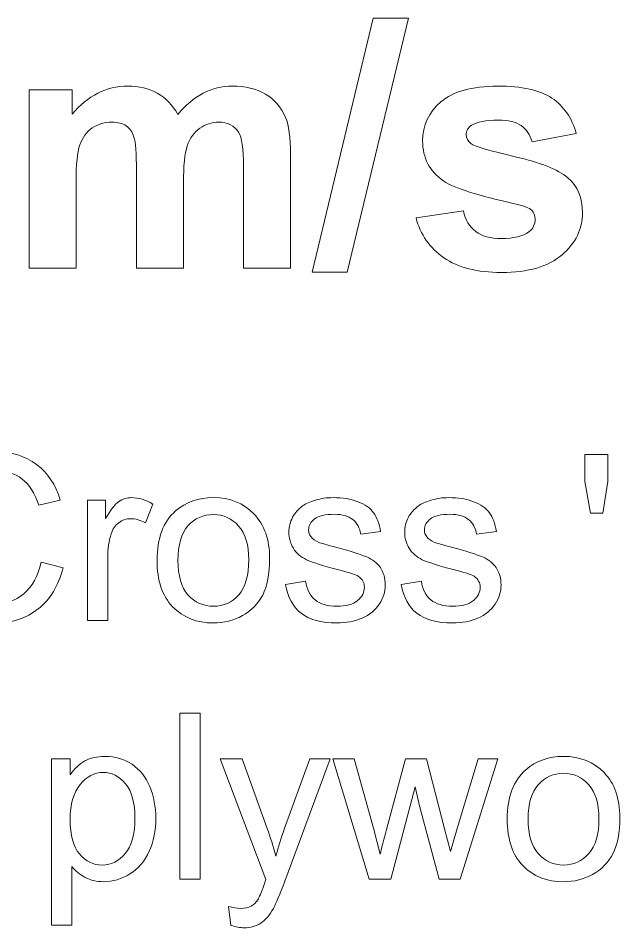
# Model space of a CAD drawing. Header units: millimetres. Extents: x -712 to 738, y -887 to 928.
# Drawn here: x 12.1 to 111.1, y 778.5 to 928.1 of the extents above; entities that cross this region are included whole.
import ezdxf

# ---------------------------------------------------------------- set-up
doc = ezdxf.new("R2010")
doc.units = ezdxf.units.MM
doc.header["$MEASUREMENT"] = 0
doc.layers.add('layer 1', color=7, linetype='Continuous')

msp = doc.modelspace()

# ---------------------------------------------------------------- linework, layer by layer
at = {"layer": 'layer 1', "color": 250, "lineweight": 9}
for points, knots in [([(60.4795, 886.3614), (60.4795, 886.3614), (70.5272, 928.1326), (70.5272, 928.1326), (70.5272, 928.1326), (70.5272, 928.1326), (76.3413, 928.1326), (76.3413, 928.1326), (76.3413, 928.1326), (76.3413, 928.1326), (66.2372, 886.3614), (66.2372, 886.3614), (66.2372, 886.3614), (66.2372, 886.3614), (60.4795, 886.3614), (60.4795, 886.3614)], [0, 0, 0, 0, 0.2, 0.2, 0.2, 0.2, 0.4, 0.4, 0.4, 0.4, 0.6, 0.6, 0.6, 0.6, 1, 1, 1, 1]), ([(13.9009, 916.3351), (13.9009, 916.3351), (21.0133, 916.3351), (21.0133, 916.3351), (21.0133, 916.3351), (21.0133, 916.3351), (21.0133, 912.3367), (21.0133, 912.3367), (21.0133, 912.3367), (23.5629, 915.4131), (26.6016, 916.956), (30.1296, 916.956), (30.1296, 916.956), (32.0018, 916.956), (33.6293, 916.5703), (35.0029, 915.7988), (35.0029, 915.7988), (36.3859, 915.0274), (37.5148, 913.8608), (38.3898, 912.2991), (38.3898, 912.2991), (39.6786, 913.8608), (41.071, 915.0274), (42.5575, 915.7988), (42.5575, 915.7988), (44.0439, 916.5703), (45.6338, 916.956), (47.3273, 916.956), (47.3273, 916.956), (49.4723, 916.956), (51.288, 916.5232), (52.7839, 915.6483), (52.7839, 915.6483), (54.2703, 914.7733), (55.3805, 913.4939), (56.1143, 911.8004), (56.1143, 911.8004), (56.6505, 910.5586), (56.9139, 908.5359), (56.9139, 905.7417), (56.9139, 905.7417), (56.9139, 905.7417), (56.9139, 887.0388), (56.9139, 887.0388), (56.9139, 887.0388), (56.9139, 887.0388), (49.1806, 887.0388), (49.1806, 887.0388), (49.1806, 887.0388), (49.1806, 887.0388), (49.1806, 903.7567), (49.1806, 903.7567), (49.1806, 903.7567), (49.1806, 906.6637), (48.9172, 908.5359), (48.381, 909.3732), (48.381, 909.3732), (47.666, 910.4739), (46.5558, 911.029), (45.0694, 911.029), (45.0694, 911.029), (43.9875, 911.029), (42.962, 910.6997), (42.0024, 910.0412), (42.0024, 910.0412), (41.0522, 909.3732), (40.356, 908.4042), (39.9327, 907.1341), (39.9327, 907.1341), (39.5093, 905.8546), (39.3023, 903.8413), (39.3023, 901.0848), (39.3023, 901.0848), (39.3023, 901.0848), (39.3023, 887.0388), (39.3023, 887.0388), (39.3023, 887.0388), (39.3023, 887.0388), (31.569, 887.0388), (31.569, 887.0388), (31.569, 887.0388), (31.569, 887.0388), (31.569, 903.0699), (31.569, 903.0699), (31.569, 903.0699), (31.569, 905.9111), (31.4279, 907.755), (31.1551, 908.5735), (31.1551, 908.5735), (30.8822, 909.4014), (30.4589, 910.0223), (29.8756, 910.4269), (29.8756, 910.4269), (29.3017, 910.8314), (28.5114, 911.029), (27.5236, 911.029), (27.5236, 911.029), (26.3288, 911.029), (25.2563, 910.7091), (24.3061, 910.0694), (24.3061, 910.0694), (23.3465, 909.4202), (22.6691, 908.4983), (22.2552, 907.2846), (22.2552, 907.2846), (21.8412, 906.071), (21.6343, 904.0577), (21.6343, 901.2542), (21.6343, 901.2542), (21.6343, 901.2542), (21.6343, 887.0388), (21.6343, 887.0388), (21.6343, 887.0388), (21.6343, 887.0388), (13.9009, 887.0388), (13.9009, 887.0388), (13.9009, 887.0388), (13.9009, 887.0388), (13.9009, 916.3351), (13.9009, 916.3351)], [0, 0, 0, 0, 0.03225806, 0.03225806, 0.03225806, 0.03225806, 0.06451613, 0.06451613, 0.06451613, 0.06451613, 0.09677419, 0.09677419, 0.09677419, 0.09677419, 0.12903226, 0.12903226, 0.12903226, 0.12903226, 0.16129032, 0.16129032, 0.16129032, 0.16129032, 0.19354839, 0.19354839, 0.19354839, 0.19354839, 0.22580645, 0.22580645, 0.22580645, 0.22580645, 0.25806452, 0.25806452, 0.25806452, 0.25806452, 0.29032258, 0.29032258, 0.29032258, 0.29032258, 0.32258065, 0.32258065, 0.32258065, 0.32258065, 0.35483871, 0.35483871, 0.35483871, 0.35483871, 0.38709677, 0.38709677, 0.38709677, 0.38709677, 0.41935484, 0.41935484, 0.41935484, 0.41935484, 0.4516129, 0.4516129, 0.4516129, 0.4516129, 0.48387097, 0.48387097, 0.48387097, 0.48387097, 0.51612903, 0.51612903, 0.51612903, 0.51612903, 0.5483871, 0.5483871, 0.5483871, 0.5483871, 0.58064516, 0.58064516, 0.58064516, 0.58064516, 0.61290323, 0.61290323, 0.61290323, 0.61290323, 0.64516129, 0.64516129, 0.64516129, 0.64516129, 0.67741935, 0.67741935, 0.67741935, 0.67741935, 0.70967742, 0.70967742, 0.70967742, 0.70967742, 0.74193548, 0.74193548, 0.74193548, 0.74193548, 0.77419355, 0.77419355, 0.77419355, 0.77419355, 0.80645161, 0.80645161, 0.80645161, 0.80645161, 0.83870968, 0.83870968, 0.83870968, 0.83870968, 0.87096774, 0.87096774, 0.87096774, 0.87096774, 0.90322581, 0.90322581, 0.90322581, 0.90322581, 0.93548387, 0.93548387, 0.93548387, 0.93548387, 1, 1, 1, 1]), ([(77.5737, 895.2801), (77.5737, 895.2801), (85.3634, 896.4655), (85.3634, 896.4655), (85.3634, 896.4655), (85.6927, 894.9697), (86.3607, 893.8313), (87.3767, 893.0599), (87.3767, 893.0599), (88.3834, 892.279), (89.804, 891.8933), (91.6197, 891.8933), (91.6197, 891.8933), (93.6236, 891.8933), (95.1289, 892.2602), (96.1449, 892.994), (96.1449, 892.994), (96.8223, 893.5114), (97.161, 894.2076), (97.161, 895.0732), (97.161, 895.0732), (97.161, 895.6565), (96.9728, 896.1457), (96.6059, 896.5314), (96.6059, 896.5314), (96.2202, 896.8983), (95.3547, 897.2464), (94.0187, 897.5569), (94.0187, 897.5569), (87.7625, 898.9398), (83.8017, 900.2005), (82.1271, 901.3388), (82.1271, 901.3388), (79.8034, 902.9288), (78.6462, 905.1302), (78.6462, 907.9432), (78.6462, 907.9432), (78.6462, 910.4927), (79.6528, 912.6283), (81.6567, 914.3594), (81.6567, 914.3594), (83.6606, 916.0904), (86.7652, 916.956), (90.9706, 916.956), (90.9706, 916.956), (94.9783, 916.956), (97.9606, 916.2974), (99.9081, 914.9897), (99.9081, 914.9897), (101.8555, 913.6726), (103.2009, 911.7346), (103.9347, 909.1662), (103.9347, 909.1662), (103.9347, 909.1662), (96.6529, 907.8115), (96.6529, 907.8115), (96.6529, 907.8115), (96.3425, 908.9592), (95.7404, 909.8436), (94.8654, 910.4551), (94.8654, 910.4551), (93.9905, 911.0666), (92.7393, 911.3677), (91.1117, 911.3677), (91.1117, 911.3677), (89.0608, 911.3677), (87.5931, 911.0854), (86.6994, 910.5116), (86.6994, 910.5116), (86.1067, 910.107), (85.815, 909.5802), (85.815, 908.9404), (85.815, 908.9404), (85.815, 908.3854), (86.069, 907.915), (86.5865, 907.5292), (86.5865, 907.5292), (87.2921, 907.0118), (89.7099, 906.2874), (93.8494, 905.3466), (93.8494, 905.3466), (97.9889, 904.4058), (100.8771, 903.258), (102.5141, 901.8939), (102.5141, 901.8939), (104.1416, 900.5203), (104.9507, 898.5917), (104.9507, 896.1268), (104.9507, 896.1268), (104.9507, 893.4456), (103.8312, 891.1312), (101.5827, 889.2026), (101.5827, 889.2026), (99.3436, 887.274), (96.0226, 886.305), (91.6197, 886.305), (91.6197, 886.305), (87.6308, 886.305), (84.4697, 887.1141), (82.1365, 888.7228), (82.1365, 888.7228), (79.8128, 890.3316), (78.2887, 892.5142), (77.5737, 895.2801)], [0, 0, 0, 0, 0.03703704, 0.03703704, 0.03703704, 0.03703704, 0.07407407, 0.07407407, 0.07407407, 0.07407407, 0.11111111, 0.11111111, 0.11111111, 0.11111111, 0.14814815, 0.14814815, 0.14814815, 0.14814815, 0.18518519, 0.18518519, 0.18518519, 0.18518519, 0.22222222, 0.22222222, 0.22222222, 0.22222222, 0.25925926, 0.25925926, 0.25925926, 0.25925926, 0.2962963, 0.2962963, 0.2962963, 0.2962963, 0.33333333, 0.33333333, 0.33333333, 0.33333333, 0.37037037, 0.37037037, 0.37037037, 0.37037037, 0.40740741, 0.40740741, 0.40740741, 0.40740741, 0.44444444, 0.44444444, 0.44444444, 0.44444444, 0.48148148, 0.48148148, 0.48148148, 0.48148148, 0.51851852, 0.51851852, 0.51851852, 0.51851852, 0.55555556, 0.55555556, 0.55555556, 0.55555556, 0.59259259, 0.59259259, 0.59259259, 0.59259259, 0.62962963, 0.62962963, 0.62962963, 0.62962963, 0.66666667, 0.66666667, 0.66666667, 0.66666667, 0.7037037, 0.7037037, 0.7037037, 0.7037037, 0.74074074, 0.74074074, 0.74074074, 0.74074074, 0.77777778, 0.77777778, 0.77777778, 0.77777778, 0.81481481, 0.81481481, 0.81481481, 0.81481481, 0.85185185, 0.85185185, 0.85185185, 0.85185185, 0.88888889, 0.88888889, 0.88888889, 0.88888889, 0.92592593, 0.92592593, 0.92592593, 0.92592593, 1, 1, 1, 1]), ([(15.8669, 838.6396), (15.8669, 838.6396), (19.4866, 837.7252), (19.4866, 837.7252), (19.4866, 837.7252), (18.7309, 834.7596), (17.3719, 832.5052), (15.4097, 830.9494), (15.4097, 830.9494), (13.4474, 829.3936), (11.047, 828.6125), (8.2084, 828.6125), (8.2084, 828.6125), (5.2746, 828.6125), (2.8869, 829.2094), (1.0453, 830.4096), (1.0453, 830.4096), (-0.7963, 831.6035), (-2.1934, 833.3371), (-3.1523, 835.6042), (-3.1523, 835.6042), (-4.1112, 837.8776), (-4.5938, 840.3098), (-4.5938, 842.9134), (-4.5938, 842.9134), (-4.5938, 845.752), (-4.054, 848.2286), (-2.9681, 850.3433), (-2.9681, 850.3433), (-1.8822, 852.4579), (-0.3391, 854.0645), (1.6613, 855.1632), (1.6613, 855.1632), (3.6616, 856.2618), (5.8652, 856.8079), (8.2656, 856.8079), (8.2656, 856.8079), (10.9962, 856.8079), (13.2887, 856.1157), (15.143, 854.725), (15.143, 854.725), (17.0036, 853.3343), (18.2991, 851.3847), (19.0294, 848.87), (19.0294, 848.87), (19.0294, 848.87), (15.4859, 848.0317), (15.4859, 848.0317), (15.4859, 848.0317), (14.8572, 850.013), (13.9364, 851.4609), (12.7362, 852.3627), (12.7362, 852.3627), (11.536, 853.2708), (10.0246, 853.7216), (8.2021, 853.7216), (8.2021, 853.7216), (6.1128, 853.7216), (4.3601, 853.22), (2.9567, 852.2166), (2.9567, 852.2166), (1.5533, 851.2133), (0.5627, 849.8606), (-0.0025, 848.1715), (-0.0025, 848.1715), (-0.5741, 846.4759), (-0.8598, 844.7296), (-0.8598, 842.9324), (-0.8598, 842.9324), (-0.8598, 840.6146), (-0.5233, 838.5888), (0.1499, 836.8615), (0.1499, 836.8615), (0.823, 835.1279), (1.8708, 833.8388), (3.2933, 832.9815), (3.2933, 832.9815), (4.7158, 832.1242), (6.2525, 831.6987), (7.91, 831.6987), (7.91, 831.6987), (9.9294, 831.6987), (11.6313, 832.283), (13.0283, 833.4451), (13.0283, 833.4451), (14.4254, 834.6135), (15.3716, 836.3408), (15.8669, 838.6396)], [0, 0, 0, 0, 0.04347826, 0.04347826, 0.04347826, 0.04347826, 0.08695652, 0.08695652, 0.08695652, 0.08695652, 0.13043478, 0.13043478, 0.13043478, 0.13043478, 0.17391304, 0.17391304, 0.17391304, 0.17391304, 0.2173913, 0.2173913, 0.2173913, 0.2173913, 0.26086957, 0.26086957, 0.26086957, 0.26086957, 0.30434783, 0.30434783, 0.30434783, 0.30434783, 0.34782609, 0.34782609, 0.34782609, 0.34782609, 0.39130435, 0.39130435, 0.39130435, 0.39130435, 0.43478261, 0.43478261, 0.43478261, 0.43478261, 0.47826087, 0.47826087, 0.47826087, 0.47826087, 0.52173913, 0.52173913, 0.52173913, 0.52173913, 0.56521739, 0.56521739, 0.56521739, 0.56521739, 0.60869565, 0.60869565, 0.60869565, 0.60869565, 0.65217391, 0.65217391, 0.65217391, 0.65217391, 0.69565217, 0.69565217, 0.69565217, 0.69565217, 0.73913043, 0.73913043, 0.73913043, 0.73913043, 0.7826087, 0.7826087, 0.7826087, 0.7826087, 0.82608696, 0.82608696, 0.82608696, 0.82608696, 0.86956522, 0.86956522, 0.86956522, 0.86956522, 0.91304348, 0.91304348, 0.91304348, 0.91304348, 1, 1, 1, 1]), ([(106.2637, 846.7109), (106.2637, 846.7109), (105.3366, 851.8927), (105.3366, 851.8927), (105.3366, 851.8927), (105.3366, 851.8927), (105.3366, 856.3507), (105.3366, 856.3507), (105.3366, 856.3507), (105.3366, 856.3507), (109.1468, 856.3507), (109.1468, 856.3507), (109.1468, 856.3507), (109.1468, 856.3507), (109.1468, 851.8927), (109.1468, 851.8927), (109.1468, 851.8927), (109.1468, 851.8927), (108.3085, 846.7109), (108.3085, 846.7109), (108.3085, 846.7109), (108.3085, 846.7109), (106.2637, 846.7109), (106.2637, 846.7109)], [0, 0, 0, 0, 0.14285714, 0.14285714, 0.14285714, 0.14285714, 0.28571429, 0.28571429, 0.28571429, 0.28571429, 0.42857143, 0.42857143, 0.42857143, 0.42857143, 0.57142857, 0.57142857, 0.57142857, 0.57142857, 0.71428571, 0.71428571, 0.71428571, 0.71428571, 1, 1, 1, 1]), ([(23.4936, 829.0697), (23.4936, 829.0697), (23.4936, 848.8446), (23.4936, 848.8446), (23.4936, 848.8446), (23.4936, 848.8446), (26.5037, 848.8446), (26.5037, 848.8446), (26.5037, 848.8446), (26.5037, 848.8446), (26.5037, 845.8155), (26.5037, 845.8155), (26.5037, 845.8155), (27.2721, 847.2189), (27.9833, 848.1461), (28.6374, 848.5906), (28.6374, 848.5906), (29.2915, 849.0414), (30.009, 849.2637), (30.7901, 849.2637), (30.7901, 849.2637), (31.9205, 849.2637), (33.0699, 848.9081), (34.2384, 848.2032), (34.2384, 848.2032), (34.2384, 848.2032), (33.0445, 845.1106), (33.0445, 845.1106), (33.0445, 845.1106), (32.2317, 845.5678), (31.4188, 845.7964), (30.606, 845.7964), (30.606, 845.7964), (29.8757, 845.7964), (29.2216, 845.5742), (28.6437, 845.136), (28.6437, 845.136), (28.0659, 844.6978), (27.6531, 844.0882), (27.4054, 843.3071), (27.4054, 843.3071), (27.0308, 842.1196), (26.8466, 840.8178), (26.8466, 839.4017), (26.8466, 839.4017), (26.8466, 839.4017), (26.8466, 829.0697), (26.8466, 829.0697), (26.8466, 829.0697), (26.8466, 829.0697), (23.4936, 829.0697), (23.4936, 829.0697)], [0, 0, 0, 0, 0.07142857, 0.07142857, 0.07142857, 0.07142857, 0.14285714, 0.14285714, 0.14285714, 0.14285714, 0.21428571, 0.21428571, 0.21428571, 0.21428571, 0.28571429, 0.28571429, 0.28571429, 0.28571429, 0.35714286, 0.35714286, 0.35714286, 0.35714286, 0.42857143, 0.42857143, 0.42857143, 0.42857143, 0.5, 0.5, 0.5, 0.5, 0.57142857, 0.57142857, 0.57142857, 0.57142857, 0.64285714, 0.64285714, 0.64285714, 0.64285714, 0.71428571, 0.71428571, 0.71428571, 0.71428571, 0.78571429, 0.78571429, 0.78571429, 0.78571429, 0.85714286, 0.85714286, 0.85714286, 0.85714286, 1, 1, 1, 1]), ([(34.9623, 838.9571), (34.9623, 842.6086), (35.9783, 845.3138), (38.0168, 847.0728), (38.0168, 847.0728), (39.7123, 848.5334), (41.7889, 849.2637), (44.2337, 849.2637), (44.2337, 849.2637), (46.9453, 849.2637), (49.1679, 848.3747), (50.8952, 846.5966), (50.8952, 846.5966), (52.6161, 844.8248), (53.4798, 842.3673), (53.4798, 839.2366), (53.4798, 839.2366), (53.4798, 836.6964), (53.0988, 834.7024), (52.3367, 833.2482), (52.3367, 833.2482), (51.5747, 831.794), (50.4634, 830.6636), (49.0028, 829.8571), (49.0028, 829.8571), (47.5486, 829.0506), (45.9547, 828.6506), (44.2337, 828.6506), (44.2337, 828.6506), (41.465, 828.6506), (39.2297, 829.5333), (37.5214, 831.305), (37.5214, 831.305), (35.8132, 833.0768), (34.9623, 835.6296), (34.9623, 838.9571)], [0, 0, 0, 0, 0.1, 0.1, 0.1, 0.1, 0.2, 0.2, 0.2, 0.2, 0.3, 0.3, 0.3, 0.3, 0.4, 0.4, 0.4, 0.4, 0.5, 0.5, 0.5, 0.5, 0.6, 0.6, 0.6, 0.6, 0.7, 0.7, 0.7, 0.7, 0.8, 0.8, 0.8, 0.8, 1, 1, 1, 1]), ([(56.0771, 834.9755), (56.0771, 834.9755), (59.3919, 835.5089), (59.3919, 835.5089), (59.3919, 835.5089), (59.5761, 834.1817), (60.0968, 833.1657), (60.9478, 832.4544), (60.9478, 832.4544), (61.7987, 831.7495), (62.9926, 831.3939), (64.5166, 831.3939), (64.5166, 831.3939), (66.0598, 831.3939), (67.2028, 831.7051), (67.9522, 832.3338), (67.9522, 832.3338), (68.6951, 832.9561), (69.0698, 833.6927), (69.0698, 834.5373), (69.0698, 834.5373), (69.0698, 835.293), (68.7332, 835.8899), (68.0665, 836.3218), (68.0665, 836.3218), (67.5965, 836.6202), (66.4535, 836.9949), (64.6373, 837.4585), (64.6373, 837.4585), (62.1861, 838.0744), (60.4905, 838.6079), (59.538, 839.0587), (59.538, 839.0587), (58.5918, 839.516), (57.8742, 840.1383), (57.3852, 840.9384), (57.3852, 840.9384), (56.8962, 841.7322), (56.6486, 842.6149), (56.6486, 843.5802), (56.6486, 843.5802), (56.6486, 844.4629), (56.8518, 845.2757), (57.2519, 846.025), (57.2519, 846.025), (57.6583, 846.7744), (58.2044, 847.3967), (58.8966, 847.892), (58.8966, 847.892), (59.4173, 848.2731), (60.1286, 848.5969), (61.024, 848.8636), (61.024, 848.8636), (61.9257, 849.1304), (62.8846, 849.2637), (63.9134, 849.2637), (63.9134, 849.2637), (65.4628, 849.2637), (66.8218, 849.0414), (67.9903, 848.5906), (67.9903, 848.5906), (69.1651, 848.1461), (70.0287, 847.5364), (70.5875, 846.7744), (70.5875, 846.7744), (71.14, 846.006), (71.5274, 844.9836), (71.7369, 843.7008), (71.7369, 843.7008), (71.7369, 843.7008), (68.4602, 843.2436), (68.4602, 843.2436), (68.4602, 843.2436), (68.3141, 844.2724), (67.8823, 845.0788), (67.1711, 845.6567), (67.1711, 845.6567), (66.4598, 846.2346), (65.4565, 846.5204), (64.1547, 846.5204), (64.1547, 846.5204), (62.6242, 846.5204), (61.5256, 846.2664), (60.8715, 845.7583), (60.8715, 845.7583), (60.2175, 845.2503), (59.8872, 844.6534), (59.8872, 843.9739), (59.8872, 843.9739), (59.8872, 843.5421), (60.0206, 843.1484), (60.2937, 842.7991), (60.2937, 842.7991), (60.5667, 842.4435), (60.9922, 842.145), (61.5764, 841.91), (61.5764, 841.91), (61.913, 841.783), (62.8909, 841.4973), (64.5293, 841.0527), (64.5293, 841.0527), (66.8916, 840.4241), (68.5427, 839.9033), (69.4826, 839.5033), (69.4826, 839.5033), (70.4224, 839.1032), (71.1591, 838.5126), (71.6925, 837.7506), (71.6925, 837.7506), (72.2323, 836.9822), (72.499, 836.0296), (72.499, 834.8866), (72.499, 834.8866), (72.499, 833.7753), (72.1751, 832.7275), (71.521, 831.7432), (71.521, 831.7432), (70.8669, 830.7589), (69.9271, 829.9968), (68.7015, 829.4571), (68.7015, 829.4571), (67.4695, 828.9173), (66.0788, 828.6506), (64.5293, 828.6506), (64.5293, 828.6506), (61.9638, 828.6506), (60.0016, 829.184), (58.6553, 830.2445), (58.6553, 830.2445), (57.309, 831.3114), (56.4517, 832.8862), (56.0771, 834.9755)], [0, 0, 0, 0, 0.02941176, 0.02941176, 0.02941176, 0.02941176, 0.05882353, 0.05882353, 0.05882353, 0.05882353, 0.08823529, 0.08823529, 0.08823529, 0.08823529, 0.11764706, 0.11764706, 0.11764706, 0.11764706, 0.14705882, 0.14705882, 0.14705882, 0.14705882, 0.17647059, 0.17647059, 0.17647059, 0.17647059, 0.20588235, 0.20588235, 0.20588235, 0.20588235, 0.23529412, 0.23529412, 0.23529412, 0.23529412, 0.26470588, 0.26470588, 0.26470588, 0.26470588, 0.29411765, 0.29411765, 0.29411765, 0.29411765, 0.32352941, 0.32352941, 0.32352941, 0.32352941, 0.35294118, 0.35294118, 0.35294118, 0.35294118, 0.38235294, 0.38235294, 0.38235294, 0.38235294, 0.41176471, 0.41176471, 0.41176471, 0.41176471, 0.44117647, 0.44117647, 0.44117647, 0.44117647, 0.47058824, 0.47058824, 0.47058824, 0.47058824, 0.5, 0.5, 0.5, 0.5, 0.52941176, 0.52941176, 0.52941176, 0.52941176, 0.55882353, 0.55882353, 0.55882353, 0.55882353, 0.58823529, 0.58823529, 0.58823529, 0.58823529, 0.61764706, 0.61764706, 0.61764706, 0.61764706, 0.64705882, 0.64705882, 0.64705882, 0.64705882, 0.67647059, 0.67647059, 0.67647059, 0.67647059, 0.70588235, 0.70588235, 0.70588235, 0.70588235, 0.73529412, 0.73529412, 0.73529412, 0.73529412, 0.76470588, 0.76470588, 0.76470588, 0.76470588, 0.79411765, 0.79411765, 0.79411765, 0.79411765, 0.82352941, 0.82352941, 0.82352941, 0.82352941, 0.85294118, 0.85294118, 0.85294118, 0.85294118, 0.88235294, 0.88235294, 0.88235294, 0.88235294, 0.91176471, 0.91176471, 0.91176471, 0.91176471, 0.94117647, 0.94117647, 0.94117647, 0.94117647, 1, 1, 1, 1]), ([(75.1281, 834.9755), (75.1281, 834.9755), (78.4429, 835.5089), (78.4429, 835.5089), (78.4429, 835.5089), (78.6271, 834.1817), (79.1478, 833.1657), (79.9988, 832.4544), (79.9988, 832.4544), (80.8497, 831.7495), (82.0436, 831.3939), (83.5676, 831.3939), (83.5676, 831.3939), (85.1108, 831.3939), (86.2538, 831.7051), (87.0032, 832.3338), (87.0032, 832.3338), (87.7461, 832.9561), (88.1208, 833.6927), (88.1208, 834.5373), (88.1208, 834.5373), (88.1208, 835.293), (87.7842, 835.8899), (87.1175, 836.3218), (87.1175, 836.3218), (86.6475, 836.6202), (85.5045, 836.9949), (83.6883, 837.4585), (83.6883, 837.4585), (81.2371, 838.0744), (79.5415, 838.6079), (78.589, 839.0587), (78.589, 839.0587), (77.6428, 839.516), (76.9252, 840.1383), (76.4362, 840.9384), (76.4362, 840.9384), (75.9472, 841.7322), (75.6996, 842.6149), (75.6996, 843.5802), (75.6996, 843.5802), (75.6996, 844.4629), (75.9028, 845.2757), (76.3029, 846.025), (76.3029, 846.025), (76.7093, 846.7744), (77.2554, 847.3967), (77.9476, 847.892), (77.9476, 847.892), (78.4683, 848.2731), (79.1796, 848.5969), (80.075, 848.8636), (80.075, 848.8636), (80.9767, 849.1304), (81.9356, 849.2637), (82.9644, 849.2637), (82.9644, 849.2637), (84.5138, 849.2637), (85.8728, 849.0414), (87.0413, 848.5906), (87.0413, 848.5906), (88.2161, 848.1461), (89.0797, 847.5364), (89.6385, 846.7744), (89.6385, 846.7744), (90.191, 846.006), (90.5784, 844.9836), (90.7879, 843.7008), (90.7879, 843.7008), (90.7879, 843.7008), (87.5112, 843.2436), (87.5112, 843.2436), (87.5112, 843.2436), (87.3651, 844.2724), (86.9333, 845.0788), (86.2221, 845.6567), (86.2221, 845.6567), (85.5108, 846.2346), (84.5075, 846.5204), (83.2057, 846.5204), (83.2057, 846.5204), (81.6752, 846.5204), (80.5766, 846.2664), (79.9225, 845.7583), (79.9225, 845.7583), (79.2685, 845.2503), (78.9382, 844.6534), (78.9382, 843.9739), (78.9382, 843.9739), (78.9382, 843.5421), (79.0716, 843.1484), (79.3447, 842.7991), (79.3447, 842.7991), (79.6177, 842.4435), (80.0432, 842.145), (80.6274, 841.91), (80.6274, 841.91), (80.964, 841.783), (81.9419, 841.4973), (83.5803, 841.0527), (83.5803, 841.0527), (85.9426, 840.4241), (87.5937, 839.9033), (88.5336, 839.5033), (88.5336, 839.5033), (89.4734, 839.1032), (90.2101, 838.5126), (90.7435, 837.7506), (90.7435, 837.7506), (91.2833, 836.9822), (91.55, 836.0296), (91.55, 834.8866), (91.55, 834.8866), (91.55, 833.7753), (91.2261, 832.7275), (90.572, 831.7432), (90.572, 831.7432), (89.9179, 830.7589), (88.9781, 829.9968), (87.7525, 829.4571), (87.7525, 829.4571), (86.5205, 828.9173), (85.1298, 828.6506), (83.5803, 828.6506), (83.5803, 828.6506), (81.0148, 828.6506), (79.0526, 829.184), (77.7063, 830.2445), (77.7063, 830.2445), (76.36, 831.3114), (75.5027, 832.8862), (75.1281, 834.9755)], [0, 0, 0, 0, 0.02941176, 0.02941176, 0.02941176, 0.02941176, 0.05882353, 0.05882353, 0.05882353, 0.05882353, 0.08823529, 0.08823529, 0.08823529, 0.08823529, 0.11764706, 0.11764706, 0.11764706, 0.11764706, 0.14705882, 0.14705882, 0.14705882, 0.14705882, 0.17647059, 0.17647059, 0.17647059, 0.17647059, 0.20588235, 0.20588235, 0.20588235, 0.20588235, 0.23529412, 0.23529412, 0.23529412, 0.23529412, 0.26470588, 0.26470588, 0.26470588, 0.26470588, 0.29411765, 0.29411765, 0.29411765, 0.29411765, 0.32352941, 0.32352941, 0.32352941, 0.32352941, 0.35294118, 0.35294118, 0.35294118, 0.35294118, 0.38235294, 0.38235294, 0.38235294, 0.38235294, 0.41176471, 0.41176471, 0.41176471, 0.41176471, 0.44117647, 0.44117647, 0.44117647, 0.44117647, 0.47058824, 0.47058824, 0.47058824, 0.47058824, 0.5, 0.5, 0.5, 0.5, 0.52941176, 0.52941176, 0.52941176, 0.52941176, 0.55882353, 0.55882353, 0.55882353, 0.55882353, 0.58823529, 0.58823529, 0.58823529, 0.58823529, 0.61764706, 0.61764706, 0.61764706, 0.61764706, 0.64705882, 0.64705882, 0.64705882, 0.64705882, 0.67647059, 0.67647059, 0.67647059, 0.67647059, 0.70588235, 0.70588235, 0.70588235, 0.70588235, 0.73529412, 0.73529412, 0.73529412, 0.73529412, 0.76470588, 0.76470588, 0.76470588, 0.76470588, 0.79411765, 0.79411765, 0.79411765, 0.79411765, 0.82352941, 0.82352941, 0.82352941, 0.82352941, 0.85294118, 0.85294118, 0.85294118, 0.85294118, 0.88235294, 0.88235294, 0.88235294, 0.88235294, 0.91176471, 0.91176471, 0.91176471, 0.91176471, 0.94117647, 0.94117647, 0.94117647, 0.94117647, 1, 1, 1, 1]), ([(38.3914, 838.9508), (38.3914, 836.4234), (38.9439, 834.531), (40.0489, 833.28), (40.0489, 833.28), (41.1602, 832.0226), (42.5509, 831.3939), (44.2337, 831.3939), (44.2337, 831.3939), (45.8975, 831.3939), (47.2819, 832.0226), (48.3932, 833.2863), (48.3932, 833.2863), (49.4981, 834.55), (50.0506, 836.4742), (50.0506, 839.0587), (50.0506, 839.0587), (50.0506, 841.4973), (49.4918, 843.3452), (48.3805, 844.5962), (48.3805, 844.5962), (47.2692, 845.8536), (45.8848, 846.4823), (44.2337, 846.4823), (44.2337, 846.4823), (42.5509, 846.4823), (41.1602, 845.8599), (40.0489, 844.6089), (40.0489, 844.6089), (38.9439, 843.3579), (38.3914, 841.4719), (38.3914, 838.9508)], [0, 0, 0, 0, 0.11111111, 0.11111111, 0.11111111, 0.11111111, 0.22222222, 0.22222222, 0.22222222, 0.22222222, 0.33333333, 0.33333333, 0.33333333, 0.33333333, 0.44444444, 0.44444444, 0.44444444, 0.44444444, 0.55555556, 0.55555556, 0.55555556, 0.55555556, 0.66666667, 0.66666667, 0.66666667, 0.66666667, 0.77777778, 0.77777778, 0.77777778, 0.77777778, 1, 1, 1, 1]), ([(38.7216, 786.5035), (38.7216, 786.5035), (38.7216, 813.7845), (38.7216, 813.7845), (38.7216, 813.7845), (38.7216, 813.7845), (42.0746, 813.7845), (42.0746, 813.7845), (42.0746, 813.7845), (42.0746, 813.7845), (42.0746, 786.5035), (42.0746, 786.5035), (42.0746, 786.5035), (42.0746, 786.5035), (38.7216, 786.5035), (38.7216, 786.5035)], [0, 0, 0, 0, 0.2, 0.2, 0.2, 0.2, 0.4, 0.4, 0.4, 0.4, 0.6, 0.6, 0.6, 0.6, 1, 1, 1, 1]), ([(17.6068, 778.9212), (17.6068, 778.9212), (17.6068, 806.2784), (17.6068, 806.2784), (17.6068, 806.2784), (17.6068, 806.2784), (20.655, 806.2784), (20.655, 806.2784), (20.655, 806.2784), (20.655, 806.2784), (20.655, 803.6811), (20.655, 803.6811), (20.655, 803.6811), (21.3726, 804.6845), (22.1854, 805.4401), (23.0935, 805.9418), (23.0935, 805.9418), (23.9952, 806.4435), (25.0938, 806.6975), (26.383, 806.6975), (26.383, 806.6975), (28.0721, 806.6975), (29.5581, 806.2657), (30.8472, 805.3957), (30.8472, 805.3957), (32.1364, 804.532), (33.1079, 803.3064), (33.7684, 801.7316), (33.7684, 801.7316), (34.4225, 800.1503), (34.7527, 798.423), (34.7527, 796.537), (34.7527, 796.537), (34.7527, 794.524), (34.3907, 792.7078), (33.6668, 791.0884), (33.6668, 791.0884), (32.9428, 789.4754), (31.8887, 788.2371), (30.5043, 787.3735), (30.5043, 787.3735), (29.1263, 786.5162), (27.6721, 786.0844), (26.148, 786.0844), (26.148, 786.0844), (25.0303, 786.0844), (24.027, 786.3193), (23.1443, 786.7893), (23.1443, 786.7893), (22.2553, 787.2592), (21.5313, 787.8498), (20.9598, 788.5674), (20.9598, 788.5674), (20.9598, 788.5674), (20.9598, 778.9212), (20.9598, 778.9212), (20.9598, 778.9212), (20.9598, 778.9212), (17.6068, 778.9212), (17.6068, 778.9212)], [0, 0, 0, 0, 0.0625, 0.0625, 0.0625, 0.0625, 0.125, 0.125, 0.125, 0.125, 0.1875, 0.1875, 0.1875, 0.1875, 0.25, 0.25, 0.25, 0.25, 0.3125, 0.3125, 0.3125, 0.3125, 0.375, 0.375, 0.375, 0.375, 0.4375, 0.4375, 0.4375, 0.4375, 0.5, 0.5, 0.5, 0.5, 0.5625, 0.5625, 0.5625, 0.5625, 0.625, 0.625, 0.625, 0.625, 0.6875, 0.6875, 0.6875, 0.6875, 0.75, 0.75, 0.75, 0.75, 0.8125, 0.8125, 0.8125, 0.8125, 0.875, 0.875, 0.875, 0.875, 1, 1, 1, 1]), ([(92.5724, 796.3909), (92.5724, 800.0424), (93.5884, 802.7476), (95.6269, 804.5066), (95.6269, 804.5066), (97.3224, 805.9672), (99.399, 806.6975), (101.8438, 806.6975), (101.8438, 806.6975), (104.5554, 806.6975), (106.778, 805.8085), (108.5053, 804.0304), (108.5053, 804.0304), (110.2262, 802.2586), (111.0899, 799.8011), (111.0899, 796.6704), (111.0899, 796.6704), (111.0899, 794.1302), (110.7089, 792.1362), (109.9468, 790.682), (109.9468, 790.682), (109.1848, 789.2278), (108.0735, 788.0974), (106.6129, 787.2909), (106.6129, 787.2909), (105.1587, 786.4844), (103.5648, 786.0844), (101.8438, 786.0844), (101.8438, 786.0844), (99.0751, 786.0844), (96.8398, 786.9671), (95.1315, 788.7388), (95.1315, 788.7388), (93.4233, 790.5106), (92.5724, 793.0634), (92.5724, 796.3909)], [0, 0, 0, 0, 0.1, 0.1, 0.1, 0.1, 0.2, 0.2, 0.2, 0.2, 0.3, 0.3, 0.3, 0.3, 0.4, 0.4, 0.4, 0.4, 0.5, 0.5, 0.5, 0.5, 0.6, 0.6, 0.6, 0.6, 0.7, 0.7, 0.7, 0.7, 0.8, 0.8, 0.8, 0.8, 1, 1, 1, 1]), ([(47.1104, 778.9022), (47.1104, 778.9022), (46.7294, 782.0011), (46.7294, 782.0011), (46.7294, 782.0011), (47.466, 781.8043), (48.1011, 781.7027), (48.6472, 781.7027), (48.6472, 781.7027), (49.3965, 781.7027), (49.9935, 781.8297), (50.438, 782.0773), (50.438, 782.0773), (50.8889, 782.325), (51.2572, 782.6743), (51.5429, 783.1188), (51.5429, 783.1188), (51.7525, 783.4553), (52.0954, 784.2872), (52.5653, 785.6208), (52.5653, 785.6208), (52.6288, 785.805), (52.7241, 786.078), (52.8638, 786.44), (52.8638, 786.44), (52.8638, 786.44), (45.3577, 806.2784), (45.3577, 806.2784), (45.3577, 806.2784), (45.3577, 806.2784), (48.9393, 806.2784), (48.9393, 806.2784), (48.9393, 806.2784), (48.9393, 806.2784), (53.067, 794.8605), (53.067, 794.8605), (53.067, 794.8605), (53.6068, 793.419), (54.0831, 791.8949), (54.5085, 790.2946), (54.5085, 790.2946), (54.8959, 791.7997), (55.3531, 793.2856), (55.8866, 794.7462), (55.8866, 794.7462), (55.8866, 794.7462), (60.1032, 806.2784), (60.1032, 806.2784), (60.1032, 806.2784), (60.1032, 806.2784), (63.4498, 806.2784), (63.4498, 806.2784), (63.4498, 806.2784), (63.4498, 806.2784), (55.9755, 786.1606), (55.9755, 786.1606), (55.9755, 786.1606), (55.169, 783.9951), (54.5403, 782.5092), (54.0894, 781.69), (54.0894, 781.69), (53.4925, 780.5914), (52.8067, 779.7849), (52.0383, 779.2705), (52.0383, 779.2705), (51.2635, 778.7561), (50.3427, 778.5021), (49.2759, 778.5021), (49.2759, 778.5021), (48.6281, 778.5021), (47.9042, 778.6355), (47.1104, 778.9022)], [0, 0, 0, 0, 0.05263158, 0.05263158, 0.05263158, 0.05263158, 0.10526316, 0.10526316, 0.10526316, 0.10526316, 0.15789474, 0.15789474, 0.15789474, 0.15789474, 0.21052632, 0.21052632, 0.21052632, 0.21052632, 0.26315789, 0.26315789, 0.26315789, 0.26315789, 0.31578947, 0.31578947, 0.31578947, 0.31578947, 0.36842105, 0.36842105, 0.36842105, 0.36842105, 0.42105263, 0.42105263, 0.42105263, 0.42105263, 0.47368421, 0.47368421, 0.47368421, 0.47368421, 0.52631579, 0.52631579, 0.52631579, 0.52631579, 0.57894737, 0.57894737, 0.57894737, 0.57894737, 0.63157895, 0.63157895, 0.63157895, 0.63157895, 0.68421053, 0.68421053, 0.68421053, 0.68421053, 0.73684211, 0.73684211, 0.73684211, 0.73684211, 0.78947368, 0.78947368, 0.78947368, 0.78947368, 0.84210526, 0.84210526, 0.84210526, 0.84210526, 0.89473684, 0.89473684, 0.89473684, 0.89473684, 1, 1, 1, 1]), ([(69.87, 786.5035), (69.87, 786.5035), (63.8944, 806.2784), (63.8944, 806.2784), (63.8944, 806.2784), (63.8944, 806.2784), (67.3997, 806.2784), (67.3997, 806.2784), (67.3997, 806.2784), (67.3997, 806.2784), (70.5558, 794.8669), (70.5558, 794.8669), (70.5558, 794.8669), (70.5558, 794.8669), (71.6735, 790.6185), (71.6735, 790.6185), (71.6735, 790.6185), (71.7179, 790.8281), (72.0609, 792.187), (72.6959, 794.6954), (72.6959, 794.6954), (72.6959, 794.6954), (75.8266, 806.2784), (75.8266, 806.2784), (75.8266, 806.2784), (75.8266, 806.2784), (79.2621, 806.2784), (79.2621, 806.2784), (79.2621, 806.2784), (79.2621, 806.2784), (82.2404, 794.797), (82.2404, 794.797), (82.2404, 794.797), (82.2404, 794.797), (83.212, 791.0313), (83.212, 791.0313), (83.212, 791.0313), (83.212, 791.0313), (84.3487, 794.8478), (84.3487, 794.8478), (84.3487, 794.8478), (84.3487, 794.8478), (87.7652, 806.2784), (87.7652, 806.2784), (87.7652, 806.2784), (87.7652, 806.2784), (91.0229, 806.2784), (91.0229, 806.2784), (91.0229, 806.2784), (91.0229, 806.2784), (84.8186, 786.5035), (84.8186, 786.5035), (84.8186, 786.5035), (84.8186, 786.5035), (81.3514, 786.5035), (81.3514, 786.5035), (81.3514, 786.5035), (81.3514, 786.5035), (78.2143, 798.3341), (78.2143, 798.3341), (78.2143, 798.3341), (78.2143, 798.3341), (77.4205, 801.7189), (77.4205, 801.7189), (77.4205, 801.7189), (77.4205, 801.7189), (73.4198, 786.5035), (73.4198, 786.5035), (73.4198, 786.5035), (73.4198, 786.5035), (69.87, 786.5035), (69.87, 786.5035)], [0, 0, 0, 0, 0.05263158, 0.05263158, 0.05263158, 0.05263158, 0.10526316, 0.10526316, 0.10526316, 0.10526316, 0.15789474, 0.15789474, 0.15789474, 0.15789474, 0.21052632, 0.21052632, 0.21052632, 0.21052632, 0.26315789, 0.26315789, 0.26315789, 0.26315789, 0.31578947, 0.31578947, 0.31578947, 0.31578947, 0.36842105, 0.36842105, 0.36842105, 0.36842105, 0.42105263, 0.42105263, 0.42105263, 0.42105263, 0.47368421, 0.47368421, 0.47368421, 0.47368421, 0.52631579, 0.52631579, 0.52631579, 0.52631579, 0.57894737, 0.57894737, 0.57894737, 0.57894737, 0.63157895, 0.63157895, 0.63157895, 0.63157895, 0.68421053, 0.68421053, 0.68421053, 0.68421053, 0.73684211, 0.73684211, 0.73684211, 0.73684211, 0.78947368, 0.78947368, 0.78947368, 0.78947368, 0.84210526, 0.84210526, 0.84210526, 0.84210526, 0.89473684, 0.89473684, 0.89473684, 0.89473684, 1, 1, 1, 1]), ([(20.655, 796.2703), (20.655, 793.7365), (21.1694, 791.8632), (22.1918, 790.6503), (22.1918, 790.6503), (23.2205, 789.4373), (24.4652, 788.8277), (25.9257, 788.8277), (25.9257, 788.8277), (27.4117, 788.8277), (28.6818, 789.4564), (29.7359, 790.7138), (29.7359, 790.7138), (30.7964, 791.9711), (31.3235, 793.9143), (31.3235, 796.5497), (31.3235, 796.5497), (31.3235, 799.0644), (30.8091, 800.9441), (29.774, 802.1951), (29.774, 802.1951), (28.7389, 803.4461), (27.507, 804.0685), (26.0718, 804.0685), (26.0718, 804.0685), (24.6493, 804.0685), (23.392, 803.4017), (22.2997, 802.0745), (22.2997, 802.0745), (21.2011, 800.7409), (20.655, 798.8104), (20.655, 796.2703)], [0, 0, 0, 0, 0.11111111, 0.11111111, 0.11111111, 0.11111111, 0.22222222, 0.22222222, 0.22222222, 0.22222222, 0.33333333, 0.33333333, 0.33333333, 0.33333333, 0.44444444, 0.44444444, 0.44444444, 0.44444444, 0.55555556, 0.55555556, 0.55555556, 0.55555556, 0.66666667, 0.66666667, 0.66666667, 0.66666667, 0.77777778, 0.77777778, 0.77777778, 0.77777778, 1, 1, 1, 1]), ([(96.0015, 796.3846), (96.0015, 793.8572), (96.554, 791.9648), (97.659, 790.7138), (97.659, 790.7138), (98.7703, 789.4564), (100.161, 788.8277), (101.8438, 788.8277), (101.8438, 788.8277), (103.5076, 788.8277), (104.892, 789.4564), (106.0033, 790.7201), (106.0033, 790.7201), (107.1082, 791.9838), (107.6607, 793.908), (107.6607, 796.4925), (107.6607, 796.4925), (107.6607, 798.9311), (107.1019, 800.779), (105.9906, 802.03), (105.9906, 802.03), (104.8793, 803.2874), (103.4949, 803.9161), (101.8438, 803.9161), (101.8438, 803.9161), (100.161, 803.9161), (98.7703, 803.2937), (97.659, 802.0427), (97.659, 802.0427), (96.554, 800.7917), (96.0015, 798.9057), (96.0015, 796.3846)], [0, 0, 0, 0, 0.11111111, 0.11111111, 0.11111111, 0.11111111, 0.22222222, 0.22222222, 0.22222222, 0.22222222, 0.33333333, 0.33333333, 0.33333333, 0.33333333, 0.44444444, 0.44444444, 0.44444444, 0.44444444, 0.55555556, 0.55555556, 0.55555556, 0.55555556, 0.66666667, 0.66666667, 0.66666667, 0.66666667, 0.77777778, 0.77777778, 0.77777778, 0.77777778, 1, 1, 1, 1])]:
    msp.add_open_spline(points, degree=3, knots=knots, dxfattribs=at)

doc.saveas('drawing.dxf')
